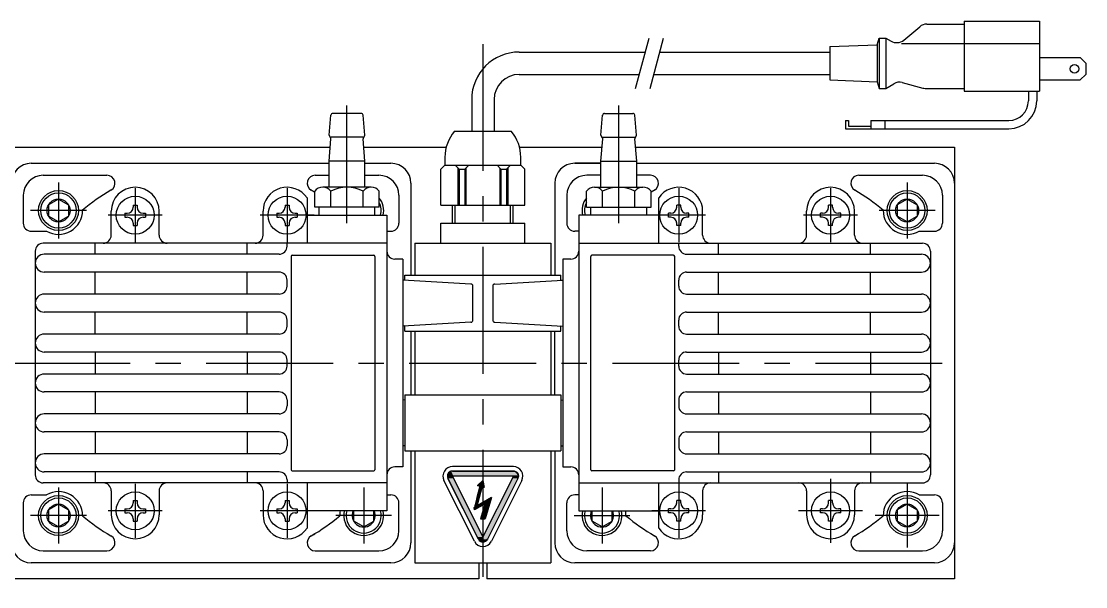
# Model space of a CAD drawing. Extents: x -95 to 515, y -92 to 311.
# Drawn here: x 109.5 to 375.9, y 169 to 310.5 of the extents above; entities that cross this region are included whole.
import ezdxf

# ---------------------------------------------------------------- set-up
doc = ezdxf.new("R2010")
doc.units = 0
doc.linetypes.add('CENTER', pattern=[50.8, 31.75, -6.35, 6.35, -6.35])
doc.layers.get('0').update_dxf_attribs({"linetype": 'CONTINUOUS'})
doc.layers.add('CENTER', color=1, linetype='CENTER')

# ---------------------------------------------------------------- blocks, each defined once
blk = doc.blocks.new('*U9')
at = {"color": 7, "linetype": 'CONTINUOUS'}
for p, q in [((216.44, 197.52), (216.19, 197.09)), ((216.83, 197.83), (216.44, 197.52)), ((216.98, 197.52), (216.83, 197.83)), ((216.98, 197.52), (217.2, 197.09)), ((216.19, 197.09), (216.13, 196.6)), ((216.13, 196.6), (216.26, 196.13)), ((216.26, 196.13), (223.6, 181.46)), ((217.2, 197.09), (217.44, 196.6)), ((217.44, 196.6), (217.68, 196.13)), ((217.68, 196.13), (225.01, 181.46)), ((223.6, 181.46), (223.88, 180.89)), ((225.01, 181.46), (224.73, 180.89)), ((223.88, 180.89), (224.12, 180.56)), ((224.45, 180.32), (224.12, 180.56)), ((224.57, 180.56), (224.45, 180.32)), ((224.73, 180.89), (224.57, 180.56))]:
    blk.add_line(p, q, dxfattribs=at)
for points in [[(216.44, 197.52), (216.19, 197.09), (217.2, 197.09)], [(216.83, 197.83), (216.44, 197.52), (216.98, 197.52)], [(216.19, 197.09), (216.13, 196.6), (217.44, 196.6)], [(216.13, 196.6), (216.26, 196.13), (217.68, 196.13)], [(216.26, 196.13), (223.6, 181.46), (225.01, 181.46)], [(223.6, 181.46), (223.88, 180.89), (224.73, 180.89)], [(223.88, 180.89), (224.12, 180.56), (224.57, 180.56)]]:
    blk.add_solid(points, dxfattribs=at)
at = {"color": 7, "linetype": 'CONTINUOUS', "extrusion": (0, 0, -1)}
for points in [[(-216.44, 197.52), (-216.98, 197.52), (-217.2, 197.09)], [(-216.13, 196.6), (-217.44, 196.6), (-217.68, 196.13)], [(-216.19, 197.09), (-217.2, 197.09), (-217.44, 196.6)], [(-216.26, 196.13), (-217.68, 196.13), (-225.01, 181.46)], [(-223.6, 181.46), (-225.01, 181.46), (-224.73, 180.89)], [(-223.88, 180.89), (-224.73, 180.89), (-224.57, 180.56)], [(-224.12, 180.56), (-224.57, 180.56), (-224.45, 180.32)]]:
    blk.add_solid(points, dxfattribs=at)
blk = doc.blocks.new('*U10')
at = {"color": 7, "linetype": 'CONTINUOUS'}
for p, q in [((232.35, 196.13), (224.73, 180.89)), ((233.77, 196.13), (226.15, 180.89)), ((232.49, 196.4), (232.35, 196.13)), ((232.63, 196.69), (232.49, 196.4)), ((232.63, 196.69), (232.63, 196.69)), ((233.9, 196.69), (232.63, 196.69)), ((233.87, 196.4), (233.77, 196.13)), ((233.9, 196.69), (233.87, 196.4)), ((224.54, 180.5), (224.45, 180.32)), ((224.45, 180.32), (224.7, 180.25)), ((224.73, 180.89), (224.54, 180.5)), ((224.92, 180.19), (224.7, 180.25)), ((225.42, 180.25), (224.92, 180.19)), ((225.54, 180.32), (225.42, 180.25)), ((225.85, 180.5), (225.54, 180.32)), ((226.15, 180.89), (225.85, 180.5))]:
    blk.add_line(p, q, dxfattribs=at)
for points in [[(232.35, 196.13), (224.73, 180.89), (226.15, 180.89)], [(232.49, 196.4), (232.35, 196.13), (233.77, 196.13)], [(232.63, 196.69), (232.49, 196.4), (233.87, 196.4)], [(232.63, 196.69), (232.63, 196.69), (233.9, 196.69)], [(224.54, 180.5), (224.45, 180.32), (225.54, 180.32)], [(224.45, 180.32), (224.7, 180.25), (225.42, 180.25)], [(224.73, 180.89), (224.54, 180.5), (225.85, 180.5)]]:
    blk.add_solid(points, dxfattribs=at)
at = {"color": 7, "linetype": 'CONTINUOUS', "extrusion": (0, 0, -1)}
for points in [[(-232.35, 196.13), (-233.77, 196.13), (-226.15, 180.89)], [(-232.49, 196.4), (-233.87, 196.4), (-233.77, 196.13)], [(-232.63, 196.69), (-233.9, 196.69), (-233.87, 196.4)], [(-224.45, 180.32), (-225.54, 180.32), (-225.42, 180.25)], [(-224.54, 180.5), (-225.85, 180.5), (-225.54, 180.32)], [(-224.7, 180.25), (-225.42, 180.25), (-224.92, 180.19)], [(-224.73, 180.89), (-226.15, 180.89), (-225.85, 180.5)]]:
    blk.add_solid(points, dxfattribs=at)
blk = doc.blocks.new('*U11')
at = {"color": 7, "linetype": 'CONTINUOUS'}
for p, q in [((216.93, 197.87), (216.83, 197.83)), ((216.83, 197.83), (216.95, 197.59)), ((217.1, 197.93), (216.93, 197.87)), ((216.95, 197.59), (217.15, 197.18)), ((217.4, 197.96), (217.1, 197.93)), ((217.15, 197.18), (217.4, 196.69)), ((217.4, 197.96), (232.63, 197.96)), ((232.63, 197.96), (232.8, 197.93)), ((232.8, 197.93), (233.12, 197.87)), ((233.12, 197.87), (233.17, 197.83)), ((233.17, 197.83), (233.53, 197.59)), ((233.53, 197.59), (233.81, 197.18)), ((233.81, 197.18), (233.9, 196.69)), ((233.9, 196.69), (217.4, 196.69)), ((233.9, 196.69), (233.9, 196.69))]:
    blk.add_line(p, q, dxfattribs=at)
for points in [[(216.93, 197.87), (216.83, 197.83), (233.17, 197.83)], [(216.83, 197.83), (216.95, 197.59), (233.53, 197.59)], [(217.1, 197.93), (216.93, 197.87), (233.12, 197.87)], [(216.95, 197.59), (217.15, 197.18), (233.81, 197.18)], [(217.4, 197.96), (217.1, 197.93), (232.8, 197.93)], [(217.15, 197.18), (217.4, 196.69), (233.9, 196.69)], [(217.4, 197.96), (217.4, 197.96), (232.63, 197.96)]]:
    blk.add_solid(points, dxfattribs=at)
at = {"color": 7, "linetype": 'CONTINUOUS', "extrusion": (0, 0, -1)}
for points in [[(-216.83, 197.83), (-233.17, 197.83), (-233.53, 197.59)], [(-216.93, 197.87), (-233.12, 197.87), (-233.17, 197.83)], [(-216.95, 197.59), (-233.53, 197.59), (-233.81, 197.18)], [(-217.1, 197.93), (-232.8, 197.93), (-233.12, 197.87)], [(-217.15, 197.18), (-233.81, 197.18), (-233.9, 196.69)], [(-217.4, 197.96), (-232.63, 197.96), (-232.8, 197.93)], [(-217.4, 196.69), (-233.9, 196.69), (-233.9, 196.69)]]:
    blk.add_solid(points, dxfattribs=at)
blk = doc.blocks.new('*U12')
at = {"color": 7, "linetype": 'CONTINUOUS'}
for p, q in [((225.01, 195.63), (223.69, 194.3)), ((225.25, 194.3), (225.01, 195.63)), ((224.18, 193.86), (223.53, 191.33)), ((223.69, 194.3), (224.25, 194.15)), ((224.78, 193.86), (224.1, 191.33)), ((224.21, 194), (224.18, 193.86)), ((224.25, 194.15), (224.21, 194)), ((225.25, 194.3), (225.28, 194.15)), ((225.28, 194.15), (225.3, 194)), ((225.3, 194), (225.33, 193.86)), ((222.99, 189.25), (222.9, 188.88)), ((223.13, 189.79), (222.99, 189.25)), ((223.53, 191.33), (223.13, 189.79)), ((224.1, 191.33), (223.69, 189.79)), ((224.64, 189.25), (224, 188.88)), ((227.13, 191.33), (224.47, 189.79)), ((225.57, 189.79), (224.64, 189.25)), ((225.41, 189.25), (225.3, 188.88)), ((225.57, 189.79), (225.41, 189.25)), ((226.51, 189.25), (226.4, 188.88)), ((226.67, 189.79), (226.51, 189.25)), ((226.67, 189.79), (227.13, 191.33)), ((222.9, 188.88), (222.84, 188.85)), ((222.9, 188.25), (222.84, 188.85)), ((223.94, 188.85), (222.9, 188.25)), ((224, 188.88), (223.94, 188.85)), ((225.11, 188.25), (224.44, 185.99)), ((225.29, 188.85), (225.11, 188.25)), ((225.3, 188.88), (225.29, 188.85)), ((226.22, 188.25), (225.54, 185.99)), ((226.39, 188.85), (226.22, 188.25)), ((226.4, 188.88), (226.39, 188.85)), ((224.44, 185.99), (225.54, 185.99))]:
    blk.add_line(p, q, dxfattribs=at)
for points in [[(225.01, 195.63), (223.69, 194.3), (225.25, 194.3)], [(224.18, 193.86), (223.53, 191.33), (224.1, 191.33)], [(223.69, 194.3), (224.25, 194.15), (225.28, 194.15)], [(224.21, 194), (224.18, 193.86), (224.78, 193.86)], [(224.25, 194.15), (224.21, 194), (225.3, 194)], [(222.99, 189.25), (222.9, 188.88), (224, 188.88)], [(223.13, 189.79), (222.99, 189.25), (223.54, 189.25)], [(223.53, 191.33), (223.13, 189.79), (223.69, 189.79)], [(224.47, 189.79), (223.54, 189.25), (224.64, 189.25)], [(227.13, 191.33), (224.47, 189.79), (226.67, 189.79)], [(225.41, 189.25), (225.3, 188.88), (226.4, 188.88)], [(225.57, 189.79), (225.41, 189.25), (226.51, 189.25)], [(222.9, 188.88), (222.84, 188.85), (223.94, 188.85)], [(225.11, 188.25), (224.44, 185.99), (225.54, 185.99)], [(225.29, 188.85), (225.11, 188.25), (226.22, 188.25)], [(225.3, 188.88), (225.29, 188.85), (226.39, 188.85)], [(224.44, 185.99), (224.44, 185.99), (225.54, 185.99)]]:
    blk.add_solid(points, dxfattribs=at)
at = {"color": 7, "linetype": 'CONTINUOUS', "extrusion": (0, 0, -1)}
for points in [[(-223.69, 194.3), (-225.25, 194.3), (-225.28, 194.15)], [(-224.18, 193.86), (-224.78, 193.86), (-224.1, 191.33)], [(-224.21, 194), (-224.81, 194), (-224.78, 193.86)], [(-224.25, 194.15), (-225.28, 194.15), (-225.3, 194)], [(-224.81, 194), (-225.3, 194), (-225.33, 193.86)], [(-222.99, 189.25), (-224.64, 189.25), (-224, 188.88)], [(-223.13, 189.79), (-223.69, 189.79), (-223.54, 189.25)], [(-223.53, 191.33), (-224.1, 191.33), (-223.69, 189.79)], [(-224.47, 189.79), (-225.57, 189.79), (-224.64, 189.25)], [(-225.41, 189.25), (-226.51, 189.25), (-226.4, 188.88)], [(-225.57, 189.79), (-226.67, 189.79), (-226.51, 189.25)], [(-222.84, 188.85), (-223.94, 188.85), (-222.9, 188.25)], [(-222.9, 188.88), (-224, 188.88), (-223.94, 188.85)], [(-225.11, 188.25), (-226.22, 188.25), (-225.54, 185.99)], [(-225.29, 188.85), (-226.39, 188.85), (-226.22, 188.25)], [(-225.3, 188.88), (-226.4, 188.88), (-226.39, 188.85)]]:
    blk.add_solid(points, dxfattribs=at)

msp = doc.modelspace()

# ---------------------------------------------------------------- linework, layer by layer
at = {"color": 7, "linetype": 'CONTINUOUS'}
for p, q in [((330.34, 305.86), (334.31, 309.19)), ((336.11, 309.85), (345.4, 309.85)), ((345.4, 310.55), (364.3, 310.55)), ((345.4, 310.55), (345.4, 293.05)), ((364.3, 310.55), (364.3, 293.05)), ((323.7, 304.66), (324.16, 306.35)), ((324.16, 306.35), (325.8, 306.35)), ((324.16, 306.35), (324.16, 293.75)), ((325.8, 306.35), (325.8, 293.75)), ((325.8, 306.35), (327.14, 305.58)), ((311.8, 304.25), (323.7, 304.66)), ((311.8, 304.25), (311.8, 295.85)), ((323.7, 304.66), (323.7, 295.43)), ((329.76, 304.95), (364.3, 304.95)), ((234.1, 302.85), (265.67, 302.85)), ((269.29, 302.85), (311.8, 302.85)), ((364.3, 301.45), (374.45, 301.45)), ((374.45, 301.45), (375.85, 300.05)), ((375.85, 300.05), (375.85, 297.25)), ((234.1, 297.25), (264.17, 297.25)), ((267.79, 297.25), (311.8, 297.25)), ((311.8, 295.85), (323.7, 295.43)), ((364.3, 295.85), (374.45, 295.85)), ((375.85, 297.25), (374.45, 295.85)), ((323.7, 295.43), (324.16, 293.75)), ((324.16, 293.75), (325.8, 293.75)), ((325.8, 293.75), (327.83, 294.92)), ((329.96, 295.2), (335.1, 293.82)), ((335.64, 293.75), (345.4, 293.75)), ((345.4, 293.05), (364.3, 293.05)), ((361.5, 293.05), (361.5, 290.62)), ((363.6, 293.05), (363.6, 290.62)), ((222.2, 290.95), (222.2, 283)), ((227.8, 290.96), (227.8, 283)), ((186.55, 282.04), (186.98, 287.04)), ((194.52, 287.5), (187.48, 287.5)), ((195.45, 282.04), (195.02, 287.04)), ((254.55, 282.04), (254.98, 287.04)), ((255.48, 287.5), (262.52, 287.5)), ((263.45, 282.04), (263.02, 287.04)), ((315.76, 285.72), (315.76, 283.62)), ((315.76, 285.72), (316.46, 285.72)), ((316.46, 285.72), (316.46, 284.32)), ((322.06, 285.72), (356.6, 285.72)), ((322.06, 285.72), (322.06, 283.62)), ((325.56, 285.72), (325.56, 283.62)), ((217.9, 283), (232.1, 283)), ((315.76, 283.62), (356.6, 283.62)), ((316.46, 284.32), (322.06, 284.32)), ((186.5, 275.5), (186.99, 281.12)), ((194.98, 281.5), (187.05, 281.5)), ((195.5, 275.5), (195.01, 281.12)), ((254.5, 275.5), (254.99, 281.12)), ((255.02, 281.5), (262.95, 281.5)), ((263.5, 275.5), (263.01, 281.12)), ((107, 279), (186.81, 279)), ((195.19, 279), (215.82, 279)), ((234.18, 279), (254.81, 279)), ((263.19, 279), (343, 279)), ((343, 279), (343, 171)), ((112, 275), (186.5, 275)), ((195.5, 275.5), (186.5, 275.5)), ((186.5, 269), (186.5, 275.5)), ((195.5, 269), (195.5, 275.5)), ((195.5, 275), (202, 275)), ((214.5, 273.5), (215.5, 274.5)), ((215.5, 276.5), (215.5, 274.5)), ((215.5, 274.5), (234.5, 274.5)), ((219.05, 273.5), (218.05, 274.5)), ((220.46, 273.5), (221.46, 274.5)), ((229.54, 273.5), (228.54, 274.5)), ((230.95, 273.5), (231.95, 274.5)), ((234.5, 274.5), (234.5, 276.5)), ((235.5, 273.5), (234.5, 274.5)), ((248, 275), (254.5, 275)), ((254.5, 275), (248, 275)), ((254.5, 269), (254.5, 275.5)), ((254.5, 275.5), (263.5, 275.5)), ((263.5, 269), (263.5, 275.5)), ((263.5, 275), (338, 275)), ((115, 272), (130.94, 272)), ((183.06, 272), (186.5, 272)), ((195.5, 272), (199, 272)), ((214.5, 264.5), (214.5, 273.5)), ((218.75, 273.8), (218.75, 264.5)), ((219.05, 273.5), (220.46, 273.5)), ((219.05, 273.5), (219.05, 264.5)), ((220.46, 273.5), (220.46, 264.5)), ((220.76, 273.8), (220.76, 264.5)), ((229.24, 273.8), (229.24, 264.5)), ((229.54, 273.5), (230.95, 273.5)), ((229.54, 273.5), (229.54, 264.5)), ((230.95, 273.5), (230.95, 264.5)), ((231.25, 273.8), (231.25, 264.5)), ((235.5, 264.5), (235.5, 273.5)), ((254.5, 272), (251, 272)), ((266.94, 272), (263.5, 272)), ((319.06, 272), (335, 272)), ((207, 270), (207, 247)), ((243, 270), (243, 247)), ((110, 267), (110, 260)), ((182.92, 264), (182.92, 268)), ((197.06, 269), (184.94, 269)), ((186.96, 264), (186.96, 268)), ((195.04, 264), (195.04, 268)), ((199.08, 264), (199.08, 268)), ((204, 267), (204, 260)), ((246, 267), (246, 260)), ((250.92, 264), (250.92, 268)), ((252.94, 269), (265.06, 269)), ((254.96, 264), (254.96, 268)), ((263.04, 264), (263.04, 268)), ((267.08, 264), (267.08, 268)), ((340, 267), (340, 260)), ((118.82, 266.04), (116.32, 264.6)), ((116.32, 264.6), (116.32, 261.77)), ((118.82, 266.04), (121.32, 264.6)), ((121.32, 264.6), (121.32, 261.77)), ((137.5, 264.55), (137.5, 264)), ((137.5, 264.55), (138.5, 264.55)), ((138.5, 264.55), (138.5, 264)), ((175.5, 264.55), (175.5, 264)), ((175.5, 264.55), (176.5, 264.55)), ((176.5, 264.55), (176.5, 264)), ((181, 266.32), (181, 255)), ((199.08, 264), (182.92, 264)), ((184, 262), (184, 264)), ((198, 262), (198, 264)), ((214.5, 264.5), (235.5, 264.5)), ((217.4, 260), (217.4, 264.5)), ((232.6, 260), (232.6, 264.5)), ((250.92, 264), (267.08, 264)), ((252, 262), (252, 264)), ((266, 262), (266, 264)), ((269, 255), (269, 266.32)), ((273.5, 264), (273.5, 264.55)), ((274.5, 264.55), (273.5, 264.55)), ((274.5, 264), (274.5, 264.55)), ((311.5, 264), (311.5, 264.55)), ((312.5, 264.55), (311.5, 264.55)), ((312.5, 264), (312.5, 264.55)), ((331.18, 266.04), (328.68, 264.6)), ((328.68, 264.6), (328.68, 261.77)), ((331.18, 266.04), (333.68, 264.6)), ((333.68, 264.6), (333.68, 261.77)), ((118.82, 260.32), (116.32, 261.77)), ((118.82, 260.32), (121.32, 261.77)), ((132, 257), (132, 263)), ((135.45, 262.5), (136, 262.5)), ((135.45, 262.5), (135.45, 261.5)), ((135.45, 261.5), (136, 261.5)), ((140, 262.5), (140.55, 262.5)), ((140, 261.5), (140.55, 261.5)), ((140.55, 262.5), (140.55, 261.5)), ((144, 257), (144, 263)), ((170, 257), (170, 263)), ((173.45, 262.5), (174, 262.5)), ((173.45, 262.5), (173.45, 261.5)), ((173.45, 261.5), (174, 261.5)), ((178, 262.5), (178.55, 262.5)), ((178, 261.5), (178.55, 261.5)), ((178.55, 262.5), (178.55, 261.5)), ((181, 262), (201, 262)), ((201, 262), (201, 188)), ((201, 262), (201, 188)), ((249, 262), (249, 188)), ((269, 262), (249, 262)), ((272, 262.5), (271.45, 262.5)), ((271.45, 261.5), (271.45, 262.5)), ((272, 261.5), (271.45, 261.5)), ((276.55, 262.5), (276, 262.5)), ((276.55, 261.5), (276, 261.5)), ((276.55, 261.5), (276.55, 262.5)), ((280, 257), (280, 263)), ((306, 257), (306, 263)), ((310, 262.5), (309.45, 262.5)), ((309.45, 261.5), (309.45, 262.5)), ((310, 261.5), (309.45, 261.5)), ((314.55, 262.5), (314, 262.5)), ((314.55, 261.5), (314, 261.5)), ((314.55, 261.5), (314.55, 262.5)), ((318, 257), (318, 263)), ((331.18, 260.32), (328.68, 261.77)), ((331.18, 260.32), (333.68, 261.77)), ((137.5, 260), (137.5, 259.45)), ((137.5, 259.45), (138.5, 259.45)), ((138.5, 260), (138.5, 259.45)), ((175.5, 260), (175.5, 259.45)), ((175.5, 259.45), (176.5, 259.45)), ((176.5, 260), (176.5, 259.45)), ((214.5, 255), (214.5, 260)), ((214.5, 260), (235.5, 260)), ((235.5, 255), (235.5, 260)), ((273.5, 259.45), (273.5, 260)), ((274.5, 259.45), (273.5, 259.45)), ((274.5, 259.45), (274.5, 260)), ((311.5, 259.45), (311.5, 260)), ((312.5, 259.45), (311.5, 259.45)), ((312.5, 259.45), (312.5, 260)), ((112, 258), (115.79, 258)), ((201, 258), (202, 258)), ((249, 258), (248, 258)), ((249, 258), (248, 258)), ((334.21, 258), (338, 258)), ((201, 255), (115, 255)), ((128, 252.25), (128, 255)), ((166, 252.25), (166, 255)), ((176, 254.25), (176, 255)), ((208, 255), (208, 247)), ((208, 255), (242, 255)), ((242, 255), (242, 247)), ((249, 255), (335, 255)), ((274, 254.25), (274, 255)), ((284, 252.25), (284, 255)), ((322, 252.25), (322, 255)), ((113, 253), (113, 197)), ((174, 252.25), (115.25, 252.25)), ((177, 251.7), (177, 198.3)), ((177.3, 252), (197.7, 252)), ((198, 251.7), (198, 198.3)), ((205, 251), (203, 251)), ((205, 251), (205, 199)), ((247, 251), (245, 251)), ((245, 251), (245, 199)), ((252, 198.3), (252, 251.7)), ((272.7, 252), (252.3, 252)), ((273, 198.3), (273, 251.7)), ((276, 252.25), (334.75, 252.25)), ((337, 253), (337, 197)), ((174, 247.75), (115.25, 247.75)), ((128, 242.25), (128, 247.75)), ((166, 242.25), (166, 247.75)), ((276, 247.75), (334.75, 247.75)), ((284, 242.25), (284, 247.75)), ((322, 242.25), (322, 247.75)), ((176, 244.25), (176, 245.75)), ((205.5, 245.72), (205, 245.75)), ((222.03, 244.78), (205, 245.75)), ((205.5, 247), (244.5, 247)), ((205.5, 245.72), (205.5, 247)), ((227.97, 244.78), (245, 245.75)), ((244.5, 245.72), (244.5, 247)), ((244.5, 245.72), (245, 245.75)), ((274, 244.25), (274, 245.75)), ((222.5, 235.72), (222.5, 244.28)), ((227.5, 244.28), (227.5, 235.72)), ((174, 242.25), (115.25, 242.25)), ((276, 242.25), (334.75, 242.25)), ((174, 237.75), (115.25, 237.75)), ((128, 232.25), (128, 237.75)), ((166, 232.25), (166, 237.75)), ((276, 237.75), (334.75, 237.75)), ((284, 232.25), (284, 237.75)), ((322, 232.25), (322, 237.75)), ((176, 234.25), (176, 235.75)), ((222.03, 235.22), (205, 234.25)), ((227.97, 235.22), (245, 234.25)), ((274, 234.25), (274, 235.75)), ((174, 232.25), (115.25, 232.25)), ((205.5, 234.28), (205, 234.25)), ((205.5, 233), (205.5, 234.28)), ((205.5, 233), (244.5, 233)), ((207, 233), (207, 217)), ((208, 233), (208, 217)), ((242, 233), (242, 217)), ((243, 217), (243, 233)), ((244.5, 233), (244.5, 234.28)), ((244.5, 234.28), (245, 234.25)), ((276, 232.25), (334.75, 232.25)), ((174, 227.75), (115.25, 227.75)), ((128, 227.75), (128, 222.25)), ((166, 227.75), (166, 222.25)), ((276, 227.75), (334.75, 227.75)), ((284, 227.75), (284, 222.25)), ((322, 227.75), (322, 222.25)), ((176, 224.25), (176, 225.75)), ((274, 224.25), (274, 225.75)), ((174, 222.25), (115.25, 222.25)), ((276, 222.25), (334.75, 222.25)), ((174, 217.75), (115.25, 217.75)), ((128, 217.75), (128, 212.25)), ((166, 217.75), (166, 212.25)), ((176, 215.75), (176, 214.25)), ((205.5, 215.72), (205, 215.75)), ((205.5, 217), (205.5, 203)), ((205.5, 217), (244.5, 217)), ((244.5, 217), (244.5, 203)), ((244.5, 215.72), (245, 215.75)), ((274, 215.75), (274, 214.25)), ((276, 217.75), (334.75, 217.75)), ((284, 217.75), (284, 212.25)), ((322, 217.75), (322, 212.25)), ((174, 212.25), (115.25, 212.25)), ((276, 212.25), (334.75, 212.25)), ((174, 207.75), (115.25, 207.75)), ((128, 207.75), (128, 202.25)), ((166, 207.75), (166, 202.25)), ((176, 205.75), (176, 204.25)), ((274, 205.75), (274, 204.25)), ((276, 207.75), (334.75, 207.75)), ((284, 207.75), (284, 202.25)), ((322, 207.75), (322, 202.25)), ((205.5, 204.28), (205, 204.25)), ((205.5, 203), (244.5, 203)), ((207, 203), (207, 180)), ((208, 203), (208, 175)), ((242, 203), (242, 175)), ((243, 203), (243, 180)), ((244.5, 204.28), (245, 204.25)), ((174, 202.25), (115.25, 202.25)), ((276, 202.25), (334.75, 202.25)), ((174, 197.75), (115.25, 197.75)), ((128, 197.75), (128, 195)), ((166, 197.75), (166, 195)), ((177.3, 198), (197.7, 198)), ((205, 199), (203, 199)), ((216.83, 197.83), (225.01, 181.46)), ((232.63, 199.07), (217.4, 199.07)), ((232.63, 197.96), (217.4, 197.96)), ((245, 199), (247, 199)), ((272.7, 198), (252.3, 198)), ((276, 197.75), (334.75, 197.75)), ((284, 197.75), (284, 195)), ((322, 197.75), (322, 195)), ((201, 195), (115, 195)), ((176, 195.75), (176, 195)), ((181, 195), (181, 183.68)), ((222.89, 180.39), (215.27, 195.63)), ((223.88, 180.89), (216.26, 196.13)), ((233.9, 196.69), (217.4, 196.69)), ((225.01, 195.63), (223.69, 194.3)), ((232.63, 196.69), (224.45, 180.32)), ((225.01, 195.63), (225.33, 193.86)), ((233.77, 196.13), (226.15, 180.89)), ((234.76, 195.63), (227.14, 180.39)), ((249, 195), (335, 195)), ((269, 183.68), (269, 195)), ((274, 195.75), (274, 195)), ((112, 192), (115.79, 192)), ((132, 193), (132, 187)), ((144, 193), (144, 187)), ((170, 193), (170, 187)), ((201, 192), (202, 192)), ((201, 192), (202, 192)), ((224.25, 194.15), (222.9, 188.88)), ((223.54, 189.25), (224.81, 194)), ((224.25, 194.15), (223.69, 194.3)), ((225.33, 193.86), (224.81, 194)), ((249, 192), (248, 192)), ((280, 193), (280, 187)), ((306, 193), (306, 187)), ((318, 193), (318, 187)), ((334.21, 192), (338, 192)), ((110, 190), (110, 183)), ((118.82, 189.68), (116.32, 188.23)), ((118.82, 189.68), (121.32, 188.23)), ((137.5, 190.55), (137.5, 190)), ((137.5, 190.55), (138.5, 190.55)), ((138.5, 190.55), (138.5, 190)), ((175.5, 190.55), (175.5, 190)), ((175.5, 190.55), (176.5, 190.55)), ((176.5, 190.55), (176.5, 190)), ((204, 183), (204, 190)), ((225.57, 189.79), (222.9, 188.25)), ((227.13, 191.33), (223.54, 189.25)), ((225.57, 189.79), (224.44, 185.99)), ((227.13, 191.33), (225.54, 185.99)), ((246, 183), (246, 190)), ((273.5, 190), (273.5, 190.55)), ((274.5, 190.55), (273.5, 190.55)), ((274.5, 190), (274.5, 190.55)), ((311.5, 190), (311.5, 190.55)), ((312.5, 190.55), (311.5, 190.55)), ((312.5, 190), (312.5, 190.55)), ((331.18, 189.68), (328.68, 188.23)), ((331.18, 189.68), (333.68, 188.23)), ((340, 190), (340, 183)), ((116.32, 188.23), (116.32, 185.4)), ((121.32, 188.23), (121.32, 185.4)), ((135.45, 188.5), (136, 188.5)), ((135.45, 188.5), (135.45, 187.5)), ((135.45, 187.5), (136, 187.5)), ((140, 188.5), (140.55, 188.5)), ((140, 187.5), (140.55, 187.5)), ((140.55, 188.5), (140.55, 187.5)), ((173.45, 188.5), (174, 188.5)), ((173.45, 188.5), (173.45, 187.5)), ((173.45, 187.5), (174, 187.5)), ((178, 188.5), (178.55, 188.5)), ((178, 187.5), (178.55, 187.5)), ((178.55, 188.5), (178.55, 187.5)), ((201, 188), (181, 188)), ((201, 188), (181, 188)), ((192.68, 185.4), (192.68, 188)), ((197.68, 185.4), (197.68, 188)), ((222.9, 188.88), (222.84, 188.85)), ((222.9, 188.25), (222.84, 188.85)), ((249, 188), (269, 188)), ((252.32, 185.4), (252.32, 188)), ((257.32, 185.4), (257.32, 188)), ((272, 188.5), (271.45, 188.5)), ((271.45, 187.5), (271.45, 188.5)), ((272, 187.5), (271.45, 187.5)), ((276.55, 188.5), (276, 188.5)), ((276.55, 187.5), (276, 187.5)), ((276.55, 187.5), (276.55, 188.5)), ((310, 188.5), (309.45, 188.5)), ((309.45, 187.5), (309.45, 188.5)), ((310, 187.5), (309.45, 187.5)), ((314.55, 188.5), (314, 188.5)), ((314.55, 187.5), (314, 187.5)), ((314.55, 187.5), (314.55, 188.5)), ((328.68, 188.23), (328.68, 185.4)), ((333.68, 188.23), (333.68, 185.4)), ((118.82, 183.96), (116.32, 185.4)), ((118.82, 183.96), (121.32, 185.4)), ((137.5, 186), (137.5, 185.45)), ((137.5, 185.45), (138.5, 185.45)), ((138.5, 186), (138.5, 185.45)), ((175.5, 186), (175.5, 185.45)), ((175.5, 185.45), (176.5, 185.45)), ((176.5, 186), (176.5, 185.45)), ((195.18, 183.96), (192.68, 185.4)), ((195.18, 183.96), (197.68, 185.4)), ((225.54, 185.99), (224.44, 185.99)), ((254.82, 183.96), (252.32, 185.4)), ((254.82, 183.96), (257.32, 185.4)), ((273.5, 185.45), (273.5, 186)), ((274.5, 185.45), (273.5, 185.45)), ((274.5, 185.45), (274.5, 186)), ((311.5, 185.45), (311.5, 186)), ((312.5, 185.45), (311.5, 185.45)), ((312.5, 185.45), (312.5, 186)), ((331.18, 183.96), (328.68, 185.4)), ((331.18, 183.96), (333.68, 185.4)), ((115, 178), (130.94, 178)), ((183.06, 178), (199, 178)), ((266.94, 178), (251, 178)), ((319.06, 178), (335, 178)), ((202, 175), (112, 175)), ((208, 175), (242, 175)), ((224, 175), (224, 171)), ((226, 175), (226, 171)), ((338, 175), (248, 175)), ((224, 171), (107, 171)), ((343, 171), (226, 171))]:
    msp.add_line(p, q, dxfattribs=at)
at = {"color": 3, "linetype": 'CONTINUOUS'}
for p, q in [((263.23, 293.75), (266.61, 306.35)), ((266.85, 293.75), (270.23, 306.35)), ((218.1, 260), (218.1, 264.5)), ((231.9, 260), (231.9, 264.5))]:
    msp.add_line(p, q, dxfattribs=at)
at = {"color": 7, "linetype": 'CONTINUOUS'}
for centre, radius in [((373.05, 298.65), 1.05), ((118.82, 263.18), 5), ((118.82, 263.18), 4.4), ((138, 262), 4.75), ((176, 262), 4.75), ((274, 262), 4.75), ((312, 262), 4.75), ((331.18, 263.18), 5), ((331.18, 263.18), 4.4), ((118.82, 263.18), 2.87), ((331.18, 263.18), 2.87), ((118.82, 186.82), 5), ((138, 188), 4.75), ((176, 188), 4.75), ((274, 188), 4.75), ((312, 188), 4.75), ((331.18, 186.82), 5), ((118.82, 186.82), 4.4), ((118.82, 186.82), 2.87), ((331.18, 186.82), 4.4), ((331.18, 186.82), 2.87)]:
    msp.add_circle(centre, radius, dxfattribs=at)
for centre, radius, start, end in [((336.11, 307.05), 2.8, 90, 130.0003), ((328.54, 308), 2.8, 240.0002, 310.0003), ((234.1, 290.95), 11.9, 90, 180), ((234.1, 290.95), 6.3, 90, 180), ((329.23, 292.49), 2.8, 75, 120.0002), ((335.64, 295.85), 2.1, 254.9999, 270), ((356.6, 290.62), 4.9, 270, 0), ((356.6, 290.62), 7, 270, 0), ((187.48, 287), 0.5, 90, 174.9999), ((194.52, 287), 0.5, 5.0002, 90), ((255.48, 287), 0.5, 90, 174.9998), ((262.52, 287), 0.5, 5.0001, 90), ((225.5, 276.5), 10, 139.4584, 180), ((224.5, 276.5), 10, 0, 40.5416), ((187.05, 282), 0.5, 174.9999, 236.5061), ((186.49, 281.17), 0.5, 355.0001, 56.506), ((195.51, 281.17), 0.5, 123.4939, 185), ((194.95, 282), 0.5, 303.494, 5.0002), ((255.05, 282), 0.5, 174.9998, 236.506), ((254.49, 281.17), 0.5, 355, 56.5061), ((263.51, 281.17), 0.5, 123.494, 184.9999), ((262.95, 282), 0.5, 303.4939, 5.0001), ((112, 270), 5, 90, 180), ((202, 270), 5, 0, 90), ((248, 270), 5, 90, 180), ((338, 270), 5, 0, 90), ((115, 267), 5, 90, 180), ((130.94, 270), 2, 300.0732, 90), ((183.06, 270), 2, 90, 239.9268), ((199, 267), 5, 0, 90), ((251, 267), 5, 90, 180), ((266.94, 270), 2, 300.0732, 90), ((319.06, 270), 2, 90, 239.9268), ((335, 267), 5, 0, 90), ((157, 225), 50, 120.0734, 130.0673), ((138, 263), 6, 0, 180), ((176, 263), 6, 33.5573, 180), ((157, 225), 50, 58.7789, 59.9267), ((184.94, 266.46), 2.54, 37.341, 142.659), ((191, 260.33), 8.67, 62.2042, 117.7958), ((197.06, 266.46), 2.54, 37.3411, 142.659), ((252.94, 266.46), 2.54, 37.341, 142.6589), ((259, 260.33), 8.67, 62.2042, 117.7958), ((265.06, 266.46), 2.54, 37.341, 142.659), ((293, 225), 50, 120.0733, 121.2211), ((274, 263), 6, 360, 146.4427), ((312, 263), 6, 360, 180), ((293, 225), 50, 49.9328, 59.9266), ((136, 264), 1.5, 270, 0), ((140, 264), 1.5, 180, 270), ((174, 264), 1.5, 270, 0), ((178, 264), 1.5, 180, 270), ((195.18, 263.18), 5, 346.3049, 38.7552), ((195.18, 263.18), 4.4, 344.3929, 27.6044), ((254.82, 263.18), 5, 141.2448, 193.6951), ((254.82, 263.18), 4.4, 152.3956, 195.6071), ((272, 264), 1.5, 270, 360), ((276, 264), 1.5, 180, 270), ((310, 264), 1.5, 270, 360), ((314, 264), 1.5, 180, 270), ((118.82, 263.18), 6, 239.7645, 0.7708), ((136, 260), 1.5, 0, 90), ((140, 260), 1.5, 90, 180), ((174, 260), 1.5, 0, 90), ((178, 260), 1.5, 90, 180), ((272, 260), 1.5, 360, 90), ((276, 260), 1.5, 90, 180), ((310, 260), 1.5, 360, 90), ((314, 260), 1.5, 90, 180), ((331.18, 263.18), 6, 179.2292, 300.2355), ((112, 260), 2, 180, 270), ((202, 260), 2, 270, 0), ((248, 260), 2, 180, 270), ((338, 260), 2, 270, 0), ((130, 257), 2, 270, 0), ((146, 257), 2, 180, 270), ((168, 257), 2, 270, 0), ((282, 257), 2, 180, 270), ((304, 257), 2, 270, 360), ((320, 257), 2, 180, 270), ((115, 253), 2, 90, 180), ((174, 254.25), 2, 270, 0), ((276, 254.25), 2, 180, 270), ((335, 253), 2, 360, 90), ((115.25, 250), 2.25, 90, 270), ((177.3, 251.7), 0.3, 90, 180), ((197.7, 251.7), 0.3, 0, 90), ((203, 253), 2, 180, 270), ((247, 253), 2, 270, 0), ((252.3, 251.7), 0.3, 90, 180), ((272.7, 251.7), 0.3, 0, 90), ((334.75, 250), 2.25, 270, 90), ((174, 245.75), 2, 0, 90), ((276, 245.75), 2, 90, 180), ((174, 244.25), 2, 270, 0), ((222, 244.28), 0.5, 0, 86.7295), ((228, 244.28), 0.5, 93.2705, 180), ((276, 244.25), 2, 180, 270), ((115.25, 240), 2.25, 90, 270), ((334.75, 240), 2.25, 270, 90), ((174, 235.75), 2, 0, 90), ((276, 235.75), 2, 90, 180), ((222, 235.72), 0.5, 273.2705, 0), ((228, 235.72), 0.5, 180, 266.7295), ((115.25, 230), 2.25, 90, 270), ((174, 234.25), 2, 270, 0), ((276, 234.25), 2, 180, 270), ((334.75, 230), 2.25, 270, 90), ((174, 225.75), 2, 0, 90), ((276, 225.75), 2, 90, 180), ((174, 224.25), 2, 270, 0), ((276, 224.25), 2, 180, 270), ((115.25, 220), 2.25, 90, 270), ((334.75, 220), 2.25, 270, 90), ((174, 215.75), 2, 0, 90), ((276, 215.75), 2, 90, 180), ((174, 214.25), 2, 270, 0), ((276, 214.25), 2, 180, 270), ((115.25, 210), 2.25, 90, 270), ((334.75, 210), 2.25, 270, 90), ((174, 205.75), 2, 0, 90), ((276, 205.75), 2, 90, 180), ((174, 204.25), 2, 270, 0), ((276, 204.25), 2, 180, 270), ((115.25, 200), 2.25, 90, 270), ((334.75, 200), 2.25, 270, 90), ((174, 195.75), 2, 0, 90), ((177.3, 198.3), 0.3, 180, 270), ((197.7, 198.3), 0.3, 270, 0), ((203, 197), 2, 90, 180), ((217.4, 196.69), 2.38, 90, 206.5651), ((217.4, 196.69), 1.27, 90, 206.5651), ((232.63, 196.69), 2.38, 333.435, 90), ((232.63, 196.69), 1.27, 333.435, 90), ((247, 197), 2, 360, 90), ((252.3, 198.3), 0.3, 180, 270), ((272.7, 198.3), 0.3, 270, 0), ((276, 195.75), 2, 90, 180), ((115, 197), 2, 180, 270), ((130, 193), 2, 0, 90), ((146, 193), 2, 90, 180), ((168, 193), 2, 0, 90), ((282, 193), 2, 90, 180), ((304, 193), 2, 360, 90), ((320, 193), 2, 90, 180), ((335, 197), 2, 270, 360), ((112, 190), 2, 90, 180), ((118.82, 186.82), 6, 359.2293, 120.2358), ((202, 190), 2, 360, 90), ((202, 190), 2, 360, 90), ((248, 190), 2, 90, 180), ((331.18, 186.82), 6, 59.7642, 180.7707), ((338, 190), 2, 0, 90), ((136, 190), 1.5, 270, 0), ((140, 190), 1.5, 180, 270), ((174, 190), 1.5, 270, 0), ((178, 190), 1.5, 180, 270), ((272, 190), 1.5, 270, 360), ((276, 190), 1.5, 180, 270), ((310, 190), 1.5, 270, 360), ((314, 190), 1.5, 180, 270), ((157, 225), 50, 229.9327, 239.9266), ((138, 187), 6, 180, 0), ((136, 186), 1.5, 0, 90), ((140, 186), 1.5, 90, 180), ((176, 187), 6, 180, 326.4427), ((174, 186), 1.5, 0, 90), ((178, 186), 1.5, 90, 180), ((157, 225), 50, 300.0733, 310.0672), ((195.18, 186.82), 6, 168.6211, 180.7705), ((195.18, 186.82), 5, 166.3049, 13.6951), ((195.18, 186.82), 4.4, 164.3929, 15.6071), ((195.18, 186.82), 2.87, 155.6715, 24.3285), ((254.82, 186.82), 5, 166.3049, 13.6951), ((254.82, 186.82), 4.4, 164.3929, 15.6071), ((254.82, 186.82), 2.87, 155.6715, 24.3285), ((254.82, 186.82), 6, 359.2295, 11.3789), ((293, 225), 50, 229.9328, 239.9267), ((274, 187), 6, 213.5573, 0), ((272, 186), 1.5, 360, 90), ((276, 186), 1.5, 90, 180), ((312, 187), 6, 180, 0), ((310, 186), 1.5, 360, 90), ((314, 186), 1.5, 90, 180), ((293, 225), 50, 300.0734, 310.0673), ((115, 183), 5, 180, 270), ((130.94, 180), 2, 270, 59.9268), ((183.06, 180), 2, 120.0732, 270), ((157, 225), 50, 300.0733, 301.2211), ((199, 183), 5, 270, 360), ((251, 183), 5, 180, 270), ((266.94, 180), 2, 270, 59.9268), ((319.06, 180), 2, 120.0732, 270), ((335, 183), 5, 270, 0), ((112, 180), 5, 180, 270), ((202, 180), 5, 270, 0), ((225.01, 181.46), 2.38, 206.5651, 333.435), ((225.01, 181.46), 1.27, 206.5651, 333.435), ((248, 180), 5, 180, 270), ((338, 180), 5, 270, 0)]:
    msp.add_arc(centre, radius, start, end, dxfattribs=at)
at = {"layer": 'CENTER', "color": 1, "linetype": 'CENTER'}
for p, q in [((225, 304.85), (225, 169)), ((191, 260), (191, 289.5)), ((259, 260), (259, 289.5)), ((118.82, 270.18), (118.82, 256.18)), ((331.18, 270.18), (331.18, 256.18)), ((138, 268.75), (138, 255.25)), ((176, 268.75), (176, 255.25)), ((274, 268.75), (274, 255.25)), ((312, 268.75), (312, 255.25)), ((125.82, 263.18), (111.82, 263.18)), ((144.75, 262), (131.25, 262)), ((182.75, 262), (169.25, 262)), ((280.75, 262), (267.25, 262)), ((318.75, 262), (305.25, 262)), ((338.18, 263.18), (324.18, 263.18)), ((105, 225), (345, 225)), ((138, 194.75), (138, 181.25)), ((176, 194.75), (176, 181.25)), ((274, 194.75), (274, 181.25)), ((312, 196), (312, 180)), ((331.18, 194.82), (331.18, 178.82)), ((118.82, 193.82), (118.82, 179.82)), ((195.18, 193.82), (195.18, 179.82)), ((254.82, 193.82), (254.82, 179.82)), ((125.82, 186.82), (111.82, 186.82)), ((144.75, 188), (131.25, 188)), ((182.75, 188), (169.25, 188)), ((202.18, 186.82), (188.18, 186.82)), ((247.82, 186.82), (261.82, 186.82)), ((280.75, 188), (267.25, 188)), ((320, 188), (304, 188)), ((339.18, 186.82), (323.18, 186.82))]:
    msp.add_line(p, q, dxfattribs=at)

# ---------------------------------------------------------------- block references
at = {"color": 7, "linetype": 'CONTINUOUS'}
for name in ['*U9', '*U11', '*U12', '*U10']:
    msp.add_blockref(name, (0, 0), dxfattribs=at)

doc.saveas('drawing.dxf')
